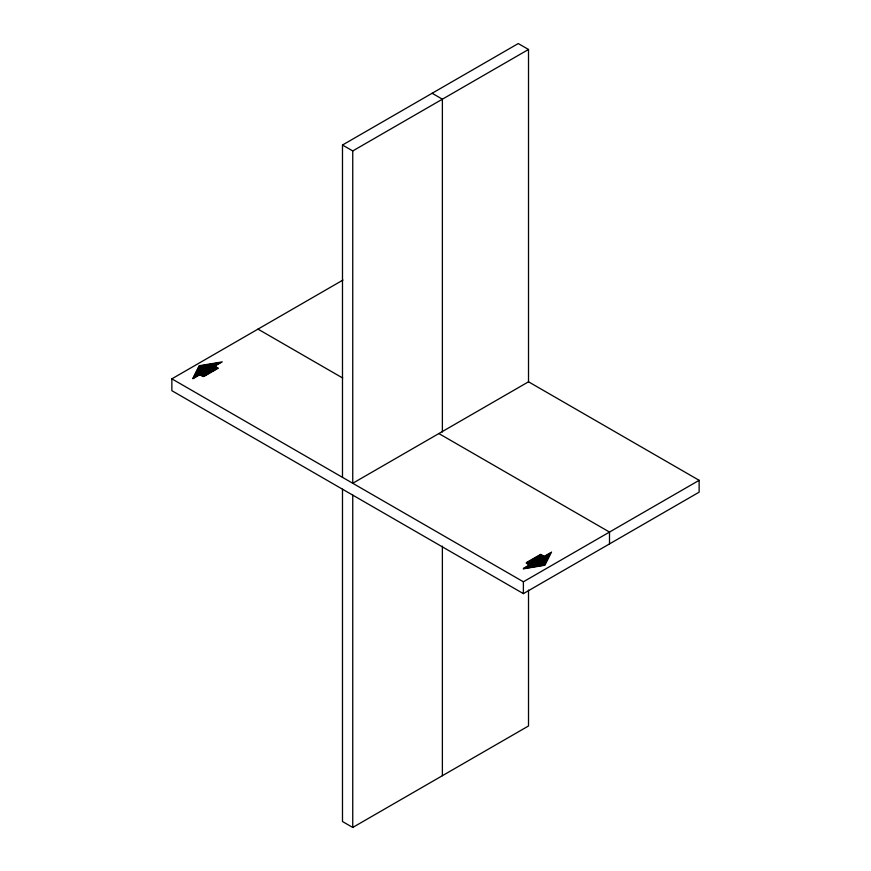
<?xml version="1.0" encoding="UTF-8"?>
<svg xmlns="http://www.w3.org/2000/svg" width="871" height="871" viewBox="0 0 871 871"><rect width="100%" height="100%" fill="white"/><g stroke="black" fill="none" stroke-linecap="round" stroke-linejoin="round"><path stroke-width="1.31" d="M523.308 568.937L523.754 568.044M526.204 563.156L526.617 562.328M524.07 568.807L524.745 567.478M526.748 563.472L527.608 561.762M524.843 568.676L525.736 566.901M527.303 563.787L528.61 561.185M525.616 568.556L526.726 566.324M527.848 564.103L529.601 560.608M526.389 568.425L527.728 565.758M528.392 564.419L530.591 560.042M527.151 568.295L528.719 565.181M528.937 564.735L531.582 559.465M527.924 568.164L532.573 558.899M528.697 568.034L533.575 558.322M529.459 567.903L534.565 557.745M530.232 567.783L535.556 557.179M531.005 567.652L536.547 556.602M531.778 567.522L537.538 556.025M532.54 567.391L538.539 555.458M533.313 567.261L539.53 554.881M534.086 567.13L540.521 554.304M534.848 567.01L541.098 554.555M535.621 566.879L541.642 554.871M536.394 566.749L542.198 555.186M537.167 566.618L542.742 555.502M537.93 566.488L543.286 555.818M538.703 566.357L543.831 556.134M539.476 566.237L544.604 556.014M540.238 566.106L545.594 555.437M541.011 565.976L546.585 554.86M541.784 565.845L547.587 554.294M542.557 565.715L548.578 553.716M543.319 565.584L549.568 553.139M544.092 565.464L550.559 552.573M544.865 565.333L551.55 551.996M342.488 477.362L342.488 145.022L518.256 43.55L528.512 49.473L528.512 382.293M342.488 145.022L352.744 150.944L528.512 49.473M352.744 150.944L352.744 483.274L528.512 381.803L699.141 480.313L699.141 492.159L523.384 593.63L171.859 390.687L171.859 378.841L342.967 280.059M171.859 378.841L523.384 581.795L699.141 480.313M342.488 489.197L342.488 821.527L352.744 827.45L528.512 725.979L528.512 590.135M199.198 365.766L222.301 361.901M198.98 366.212L221.299 362.478M198.751 366.658L220.309 363.044M198.534 367.094L219.318 363.621M198.305 367.54L218.327 364.198M198.087 367.987L217.336 364.764M197.859 368.433L216.335 365.341M197.641 368.879L215.344 365.918M197.412 369.326L215.126 366.353M197.194 369.761L215.67 366.669M196.966 370.208L216.215 366.985M196.748 370.654L216.759 367.301M196.519 371.1L217.315 367.616M196.302 371.547L217.859 367.932M196.073 371.982L218.294 368.27M195.855 372.429L217.304 368.847M195.627 372.875L216.313 369.413M195.409 373.321L215.311 369.99M195.18 373.768L214.32 370.567M194.962 374.214L213.33 371.133M194.734 374.65L212.339 371.71M194.516 375.096L211.337 372.287M194.287 375.543L210.347 372.853M194.07 375.989L199.459 375.085M200.232 374.955L209.356 373.43M193.841 376.435L198.468 375.662M200.776 375.27L208.365 374.007M193.623 376.882L197.467 376.228M201.321 375.586L207.374 374.574M193.395 377.317L196.476 376.805M201.865 375.902L206.373 375.151M193.177 377.764L195.485 377.383M202.41 376.218L205.382 375.728M192.948 378.21L194.494 377.949M202.965 376.533L204.391 376.294M192.731 378.656L193.504 378.526M432.136 93.273L442.381 99.196L442.381 432.016M257.979 329.118L342.706 378.036M438.864 433.551L609.504 532.072L609.504 543.907M523.384 581.795L523.384 593.63M442.381 546.117L442.381 775.702M352.744 495.12L352.744 827.45"/></g></svg>
